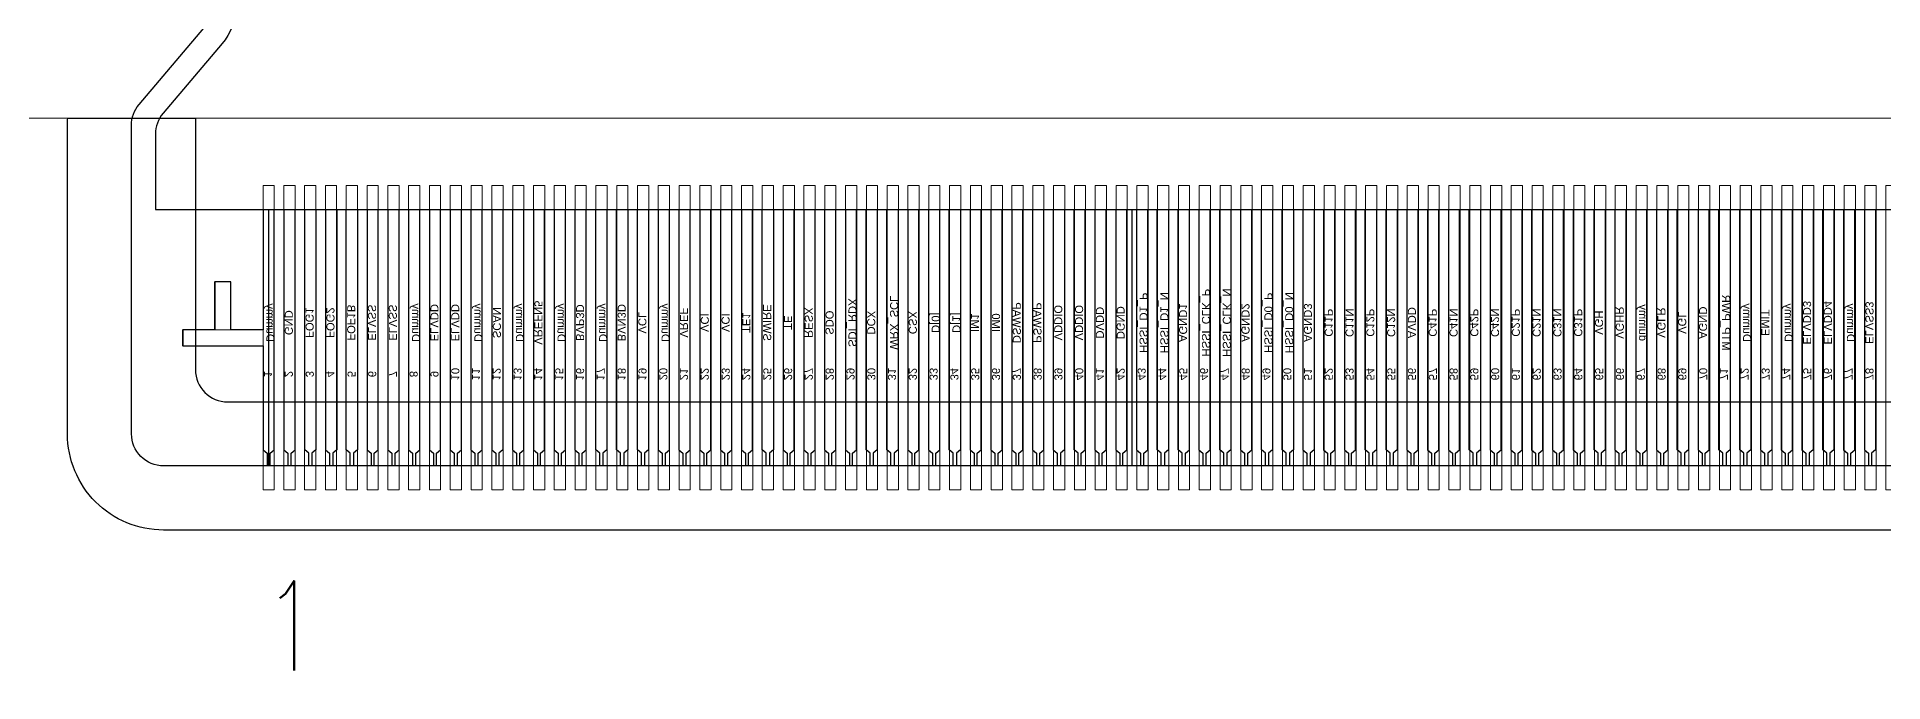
# Model space of a CAD drawing. Header units: millimetres. Extents: x 2678 to 7528, y -1679 to -1155.
# Drawn here: x 3121.75 to 3133.28, y -1293.84 to -1289.82 of the extents above; entities that cross this region are included whole.
import ezdxf
from ezdxf.enums import TextEntityAlignment as Align

# ---------------------------------------------------------------- set-up
doc = ezdxf.new("R2010")
doc.units = ezdxf.units.MM
for name, color, linetype in [('01 Copper', 3, 'Continuous'), ('03 Solder Resist', 6, 'Continuous'), ('06 Cutline', 4, 'Continuous'), ('09 Center_line', 1, 'Continuous'), ('13 OL no.', 190, 'Continuous'), ('14 OL name', 220, 'Continuous'), ('LCM-FPC', 30, 'Continuous')]:
    doc.layers.add(name, color=color, linetype=linetype)
doc.layers.add('Dim', color=3, linetype='Continuous', lineweight=13)
doc.styles.get("Standard").update_dxf_attribs({"font": 'arial.ttf'})
doc.styles.add('W0$08', font='simplex', dxfattribs={"width": 0.75})

# ---------------------------------------------------------------- blocks, each defined once
blk = doc.blocks.new('WQT3T')
at = {"layer": '01 Copper'}
for points in [[(3327.912, -686.519), (3327.912, -688.019), (3327.937, -688.039), (3327.937, -688.119)], [(3327.982, -686.519), (3327.982, -688.019), (3327.957, -688.039), (3327.957, -688.119)], [(3328.067, -688.119), (3328.067, -688.039), (3328.042, -688.019), (3328.042, -686.519)], [(3328.112, -686.519), (3328.112, -688.019), (3328.087, -688.039), (3328.087, -688.119)], [(3328.172, -686.519), (3328.172, -688.019), (3328.197, -688.039), (3328.197, -688.119)], [(3328.217, -688.119), (3328.217, -688.039), (3328.242, -688.019), (3328.242, -686.519)], [(3328.302, -686.519), (3328.302, -688.019), (3328.327, -688.039), (3328.327, -688.119)], [(3328.372, -686.519), (3328.372, -688.019), (3328.347, -688.039), (3328.347, -688.119)], [(3328.457, -688.119), (3328.457, -688.039), (3328.432, -688.019), (3328.432, -686.519)], [(3328.502, -686.519), (3328.502, -688.019), (3328.477, -688.039), (3328.477, -688.119)], [(3328.561, -686.519), (3328.561, -688.019), (3328.586, -688.039), (3328.586, -688.119)], [(3328.631, -686.519), (3328.631, -688.019), (3328.606, -688.039), (3328.606, -688.119)], [(3328.691, -686.519), (3328.691, -688.019), (3328.716, -688.039), (3328.716, -688.119)], [(3328.736, -688.119), (3328.736, -688.039), (3328.761, -688.019), (3328.761, -686.519)], [(3328.821, -686.519), (3328.821, -688.019), (3328.846, -688.039), (3328.846, -688.119)], [(3328.866, -688.119), (3328.866, -688.039), (3328.891, -688.019), (3328.891, -686.519)], [(3328.976, -688.119), (3328.976, -688.039), (3328.951, -688.019), (3328.951, -686.519)], [(3329.021, -686.519), (3329.021, -688.019), (3328.996, -688.039), (3328.996, -688.119)], [(3329.081, -686.519), (3329.081, -688.019), (3329.106, -688.039), (3329.106, -688.119)], [(3329.126, -688.119), (3329.126, -688.039), (3329.151, -688.019), (3329.151, -686.519)], [(3329.236, -688.119), (3329.236, -688.039), (3329.211, -688.019), (3329.211, -686.519)], [(3329.281, -686.519), (3329.281, -688.019), (3329.256, -688.039), (3329.256, -688.119)], [(3329.366, -688.119), (3329.366, -688.039), (3329.341, -688.019), (3329.341, -686.519)], [(3329.411, -686.519), (3329.411, -688.019), (3329.386, -688.039), (3329.386, -688.119)], [(3329.496, -688.119), (3329.496, -688.039), (3329.471, -688.019), (3329.471, -686.519)], [(3329.541, -686.519), (3329.541, -688.019), (3329.516, -688.039), (3329.516, -688.119)], [(3329.601, -686.519), (3329.601, -688.019), (3329.626, -688.039), (3329.626, -688.119)], [(3329.646, -688.119), (3329.646, -688.039), (3329.671, -688.019), (3329.671, -686.519)], [(3329.756, -688.119), (3329.756, -688.039), (3329.731, -688.019), (3329.731, -686.519)], [(3329.801, -686.519), (3329.801, -688.019), (3329.776, -688.039), (3329.776, -688.119)], [(3329.886, -688.119), (3329.886, -688.039), (3329.861, -688.019), (3329.861, -686.519)], [(3329.931, -686.519), (3329.931, -688.019), (3329.906, -688.039), (3329.906, -688.119)], [(3330.016, -688.119), (3330.016, -688.039), (3329.991, -688.019), (3329.991, -686.519)], [(3330.061, -686.519), (3330.061, -688.019), (3330.036, -688.039), (3330.036, -688.119)], [(3330.146, -688.119), (3330.146, -688.039), (3330.121, -688.019), (3330.121, -686.519)], [(3330.191, -686.519), (3330.191, -688.019), (3330.166, -688.039), (3330.166, -688.119)], [(3330.276, -688.119), (3330.276, -688.039), (3330.251, -688.019), (3330.251, -686.519)], [(3330.321, -686.519), (3330.321, -688.019), (3330.296, -688.039), (3330.296, -688.119)], [(3330.381, -686.519), (3330.381, -688.019), (3330.406, -688.039), (3330.406, -688.119)], [(3330.426, -688.119), (3330.426, -688.039), (3330.451, -688.019), (3330.451, -686.519)], [(3330.536, -688.119), (3330.536, -688.039), (3330.511, -688.019), (3330.511, -686.519)], [(3330.581, -686.519), (3330.581, -688.019), (3330.556, -688.039), (3330.556, -688.119)], [(3330.666, -688.119), (3330.666, -688.039), (3330.641, -688.019), (3330.641, -686.519)], [(3330.711, -686.519), (3330.711, -688.019), (3330.686, -688.039), (3330.686, -688.119)], [(3330.796, -688.119), (3330.796, -688.039), (3330.771, -688.019), (3330.771, -686.519)], [(3330.841, -686.519), (3330.841, -688.019), (3330.816, -688.039), (3330.816, -688.119)], [(3330.901, -686.519), (3330.901, -688.019), (3330.926, -688.039), (3330.926, -688.119)], [(3330.946, -688.119), (3330.946, -688.039), (3330.971, -688.019), (3330.971, -686.519)], [(3331.031, -686.519), (3331.031, -688.019), (3331.056, -688.039), (3331.056, -688.119)], [(3331.076, -688.119), (3331.076, -688.039), (3331.101, -688.019), (3331.101, -686.519)], [(3331.186, -688.119), (3331.186, -688.039), (3331.161, -688.019), (3331.161, -686.519)], [(3331.231, -686.519), (3331.231, -688.019), (3331.206, -688.039), (3331.206, -688.119)], [(3331.316, -688.119), (3331.316, -688.039), (3331.291, -688.019), (3331.291, -686.519)], [(3331.361, -686.519), (3331.361, -688.019), (3331.336, -688.039), (3331.336, -688.119)], [(3331.42, -686.519), (3331.42, -688.019), (3331.445, -688.039), (3331.445, -688.119)], [(3331.49, -686.519), (3331.49, -688.019), (3331.465, -688.039), (3331.465, -688.119)], [(3331.55, -686.519), (3331.55, -688.019), (3331.575, -688.039), (3331.575, -688.119)], [(3331.595, -688.119), (3331.595, -688.039), (3331.62, -688.019), (3331.62, -686.519)], [(3331.68, -686.519), (3331.68, -688.019), (3331.705, -688.039), (3331.705, -688.119)], [(3331.725, -688.119), (3331.725, -688.039), (3331.75, -688.019), (3331.75, -686.519)], [(3331.835, -688.119), (3331.835, -688.039), (3331.81, -688.019), (3331.81, -686.519)], [(3331.88, -686.519), (3331.88, -688.019), (3331.855, -688.039), (3331.855, -688.119)], [(3331.94, -686.519), (3331.94, -688.019), (3331.965, -688.039), (3331.965, -688.119)], [(3331.985, -688.119), (3331.985, -688.039), (3332.01, -688.019), (3332.01, -686.519)], [(3332.095, -688.119), (3332.095, -688.039), (3332.07, -688.019), (3332.07, -686.519)], [(3332.14, -686.519), (3332.14, -688.019), (3332.115, -688.039), (3332.115, -688.119)], [(3332.225, -688.119), (3332.225, -688.039), (3332.2, -688.019), (3332.2, -686.519)], [(3332.245, -688.119), (3332.245, -688.039), (3332.27, -688.019), (3332.27, -686.519)], [(3332.33, -686.519), (3332.33, -688.019), (3332.355, -688.039), (3332.355, -688.119)], [(3332.375, -688.119), (3332.375, -688.039), (3332.4, -688.019), (3332.4, -686.519)], [(3332.485, -688.119), (3332.485, -688.039), (3332.46, -688.019), (3332.46, -686.519)], [(3332.53, -686.519), (3332.53, -688.019), (3332.505, -688.039), (3332.505, -688.119)], [(3332.615, -688.119), (3332.615, -688.039), (3332.59, -688.019), (3332.59, -686.519)], [(3332.66, -686.519), (3332.66, -688.019), (3332.635, -688.039), (3332.635, -688.119)], [(3332.745, -688.119), (3332.745, -688.039), (3332.72, -688.019), (3332.72, -686.519)], [(3332.79, -686.519), (3332.79, -688.019), (3332.765, -688.039), (3332.765, -688.119)], [(3332.875, -688.119), (3332.875, -688.039), (3332.85, -688.019), (3332.85, -686.519)], [(3332.895, -688.119), (3332.895, -688.039), (3332.92, -688.019), (3332.92, -686.519)], [(3332.98, -686.519), (3332.98, -688.019), (3333.005, -688.039), (3333.005, -688.119)], [(3333.05, -686.519), (3333.05, -688.019), (3333.025, -688.039), (3333.025, -688.119)], [(3333.135, -688.119), (3333.135, -688.039), (3333.11, -688.019), (3333.11, -686.519)], [(3333.18, -686.519), (3333.18, -688.019), (3333.155, -688.039), (3333.155, -688.119)], [(3333.265, -688.119), (3333.265, -688.039), (3333.24, -688.019), (3333.24, -686.519)], [(3333.31, -686.519), (3333.31, -688.019), (3333.285, -688.039), (3333.285, -688.119)], [(3333.395, -688.119), (3333.395, -688.039), (3333.37, -688.019), (3333.37, -686.519)], [(3333.44, -686.519), (3333.44, -688.019), (3333.415, -688.039), (3333.415, -688.119)], [(3333.525, -688.119), (3333.525, -688.039), (3333.5, -688.019), (3333.5, -686.519)], [(3333.57, -686.519), (3333.57, -688.019), (3333.545, -688.039), (3333.545, -688.119)], [(3333.63, -686.519), (3333.63, -688.019), (3333.655, -688.039), (3333.655, -688.119)], [(3333.675, -688.119), (3333.675, -688.039), (3333.7, -688.019), (3333.7, -686.519)], [(3333.785, -688.119), (3333.785, -688.039), (3333.76, -688.019), (3333.76, -686.519)], [(3333.83, -686.519), (3333.83, -688.019), (3333.805, -688.039), (3333.805, -688.119)], [(3333.915, -688.119), (3333.915, -688.039), (3333.89, -688.019), (3333.89, -686.519)], [(3333.96, -686.519), (3333.96, -688.019), (3333.935, -688.039), (3333.935, -688.119)], [(3334.02, -686.519), (3334.02, -688.019), (3334.045, -688.039), (3334.045, -688.119)], [(3334.065, -688.119), (3334.065, -688.039), (3334.09, -688.019), (3334.09, -686.519)], [(3334.15, -686.519), (3334.15, -688.019), (3334.175, -688.039), (3334.175, -688.119)], [(3334.195, -688.119), (3334.195, -688.039), (3334.22, -688.019), (3334.22, -686.519)], [(3334.304, -688.119), (3334.304, -688.039), (3334.279, -688.019), (3334.279, -686.519)], [(3334.349, -686.519), (3334.349, -688.019), (3334.324, -688.039), (3334.324, -688.119)], [(3334.434, -688.119), (3334.434, -688.039), (3334.409, -688.019), (3334.409, -686.519)], [(3334.479, -686.519), (3334.479, -688.019), (3334.454, -688.039), (3334.454, -688.119)], [(3334.564, -688.119), (3334.564, -688.039), (3334.539, -688.019), (3334.539, -686.519)], [(3334.609, -686.519), (3334.609, -688.019), (3334.584, -688.039), (3334.584, -688.119)], [(3334.694, -688.119), (3334.694, -688.039), (3334.669, -688.019), (3334.669, -686.519)], [(3334.739, -686.519), (3334.739, -688.019), (3334.714, -688.039), (3334.714, -688.119)], [(3334.799, -686.519), (3334.799, -688.019), (3334.824, -688.039), (3334.824, -688.119)], [(3334.844, -688.119), (3334.844, -688.039), (3334.869, -688.019), (3334.869, -686.519)], [(3334.954, -688.119), (3334.954, -688.039), (3334.929, -688.019), (3334.929, -686.519)], [(3334.999, -686.519), (3334.999, -688.019), (3334.974, -688.039), (3334.974, -688.119)], [(3335.084, -688.119), (3335.084, -688.039), (3335.059, -688.019), (3335.059, -686.519)], [(3335.129, -686.519), (3335.129, -688.019), (3335.104, -688.039), (3335.104, -688.119)], [(3335.214, -688.119), (3335.214, -688.039), (3335.189, -688.019), (3335.189, -686.519)], [(3335.259, -686.519), (3335.259, -688.019), (3335.234, -688.039), (3335.234, -688.119)], [(3335.344, -688.119), (3335.344, -688.039), (3335.319, -688.019), (3335.319, -686.519)], [(3335.389, -686.519), (3335.389, -688.019), (3335.364, -688.039), (3335.364, -688.119)], [(3335.579, -686.519), (3335.579, -688.019), (3335.604, -688.039), (3335.604, -688.119)], [(3335.624, -688.119), (3335.624, -688.039), (3335.649, -688.019), (3335.649, -686.519)], [(3335.709, -686.519), (3335.709, -688.019), (3335.734, -688.039), (3335.734, -688.119)], [(3335.754, -688.119), (3335.754, -688.039), (3335.779, -688.019), (3335.779, -686.519)], [(3335.839, -686.519), (3335.839, -688.019), (3335.864, -688.039), (3335.864, -688.119)], [(3335.884, -688.119), (3335.884, -688.039), (3335.909, -688.019), (3335.909, -686.519)], [(3335.994, -688.119), (3335.994, -688.039), (3335.969, -688.019), (3335.969, -686.519)], [(3336.039, -686.519), (3336.039, -688.019), (3336.014, -688.039), (3336.014, -688.119)], [(3336.124, -688.119), (3336.124, -688.039), (3336.099, -688.019), (3336.099, -686.519)], [(3336.169, -686.519), (3336.169, -688.019), (3336.144, -688.039), (3336.144, -688.119)], [(3336.254, -688.119), (3336.254, -688.039), (3336.229, -688.019), (3336.229, -686.519)], [(3336.299, -686.519), (3336.299, -688.019), (3336.274, -688.039), (3336.274, -688.119)], [(3336.384, -688.119), (3336.384, -688.039), (3336.359, -688.019), (3336.359, -686.519)], [(3336.429, -686.519), (3336.429, -688.019), (3336.404, -688.039), (3336.404, -688.119)], [(3336.489, -686.519), (3336.489, -688.019), (3336.514, -688.039), (3336.514, -688.119)], [(3336.559, -686.519), (3336.559, -688.019), (3336.534, -688.039), (3336.534, -688.119)], [(3336.644, -688.119), (3336.644, -688.039), (3336.619, -688.019), (3336.619, -686.519)], [(3336.689, -686.519), (3336.689, -688.019), (3336.664, -688.039), (3336.664, -688.119)], [(3336.774, -688.119), (3336.774, -688.039), (3336.749, -688.019), (3336.749, -686.519)], [(3336.819, -686.519), (3336.819, -688.019), (3336.794, -688.039), (3336.794, -688.119)], [(3336.904, -688.119), (3336.904, -688.039), (3336.879, -688.019), (3336.879, -686.519)], [(3336.949, -686.519), (3336.949, -688.019), (3336.924, -688.039), (3336.924, -688.119)], [(3337.034, -688.119), (3337.034, -688.039), (3337.009, -688.019), (3337.009, -686.519)], [(3337.079, -686.519), (3337.079, -688.019), (3337.054, -688.039), (3337.054, -688.119)], [(3337.163, -688.119), (3337.163, -688.039), (3337.138, -688.019), (3337.138, -686.519)], [(3337.208, -686.519), (3337.208, -688.019), (3337.183, -688.039), (3337.183, -688.119)], [(3337.293, -688.119), (3337.293, -688.039), (3337.268, -688.019), (3337.268, -686.519)], [(3337.338, -686.519), (3337.338, -688.019), (3337.313, -688.039), (3337.313, -688.119)], [(3337.398, -686.519), (3337.398, -688.019), (3337.423, -688.039), (3337.423, -688.119)], [(3337.443, -688.119), (3337.443, -688.039), (3337.468, -688.019), (3337.468, -686.519)], [(3337.528, -686.519), (3337.528, -688.019), (3337.553, -688.039), (3337.553, -688.119)], [(3337.598, -686.519), (3337.598, -688.019), (3337.573, -688.039), (3337.573, -688.119)], [(3337.658, -686.519), (3337.658, -688.019), (3337.683, -688.039), (3337.683, -688.119)], [(3337.703, -688.119), (3337.703, -688.039), (3337.728, -688.019), (3337.728, -686.519)], [(3337.813, -688.119), (3337.813, -688.039), (3337.788, -688.019), (3337.788, -686.519)], [(3337.858, -686.519), (3337.858, -688.019), (3337.833, -688.039), (3337.833, -688.119)], [(3337.943, -688.119), (3337.943, -688.039), (3337.918, -688.019), (3337.918, -686.519)], [(3337.988, -686.519), (3337.988, -687.269), (3338.19, -687.269), (3338.19, -686.969), (3338.29, -686.969), (3338.29, -687.269), (3338.49, -687.269), (3338.49, -687.369), (3337.988, -687.369), (3337.988, -688.019), (3337.963, -688.039), (3337.963, -688.119)]]:
    blk.add_lwpolyline(points, dxfattribs=at)
at = {"layer": '01 Copper', "color": 1}
for points in [[(3335.474, -688.119), (3335.474, -688.039), (3335.449, -688.019), (3335.449, -686.519)], [(3335.519, -686.519), (3335.519, -688.019), (3335.494, -688.039), (3335.494, -688.119)]]:
    blk.add_lwpolyline(points, dxfattribs=at)
at = {"layer": '03 Solder Resist'}
blk.add_lwpolyline([(3337.87, -681.461, 0.081869), (3337.889, -681.574), (3338.149, -682.344, -0.081869), (3338.16, -682.408), (3338.16, -685.256, 0.177691), (3338.243, -685.483), (3338.613, -685.918, -0.177691), (3338.66, -686.048), (3338.66, -686.519), (3326.46, -686.519), (3326.46, -686.048, -0.177691), (3326.508, -685.918), (3326.877, -685.483, 0.177691), (3326.96, -685.256), (3326.96, -682.408, -0.081869), (3326.971, -682.344), (3327.232, -681.574, 0.081869), (3327.25, -681.461), (3327.25, -679.087), (3337.87, -679.087)], format="xyb", close=True, dxfattribs=at)
at = {"layer": '06 Cutline', "linetype": 'Continuous'}
blk.add_lwpolyline([(3326.51, -688.119), (3338.61, -688.119, 0.414214), (3338.81, -687.919), (3338.81, -685.993, 0.177691), (3338.763, -685.863), (3338.358, -685.386, -0.177691), (3338.31, -685.256), (3338.31, -682.383, 0.081869), (3338.299, -682.319), (3338.031, -681.526, -0.081869), (3338.02, -681.461), (3338.02, -679.219, -0.155127), (3338.057, -679.103), (3338.162, -678.955, 0.155127), (3338.199, -678.839), (3338.199, -678.627, 0.414214), (3338.099, -678.527), (3327.022, -678.527, 0.414214)], format="xyb", dxfattribs=at)
at = {"layer": '09 Center_line', "color": 1, "linetype": 'Continuous'}
blk.add_line((3332.56, -686.519), (3332.56, -688.119), dxfattribs=at)
at = {"layer": '09 Center_line'}
blk.add_line((3337.953, -686.519), (3337.953, -688.119), dxfattribs=at)
at = {"layer": '13 OL no.'}
for s, p in [('78', (3327.975, -687.546)), ('77', (3328.105, -687.546)), ('76', (3328.235, -687.546)), ('75', (3328.364, -687.546)), ('74', (3328.495, -687.546)), ('73', (3328.624, -687.546)), ('72', (3328.755, -687.546)), ('71', (3328.885, -687.546)), ('70', (3329.014, -687.546)), ('69', (3329.144, -687.546)), ('68', (3329.274, -687.546)), ('67', (3329.404, -687.546)), ('66', (3329.534, -687.546)), ('65', (3329.664, -687.546)), ('64', (3329.794, -687.546)), ('63', (3329.924, -687.546)), ('62', (3330.054, -687.546)), ('61', (3330.184, -687.546)), ('60', (3330.314, -687.546)), ('59', (3330.444, -687.546)), ('58', (3330.574, -687.546)), ('57', (3330.703, -687.546)), ('56', (3330.834, -687.546)), ('55', (3330.963, -687.546)), ('54', (3331.093, -687.546)), ('53', (3331.224, -687.546)), ('52', (3331.354, -687.546)), ('51', (3331.483, -687.546)), ('50', (3331.613, -687.546)), ('49', (3331.743, -687.546)), ('48', (3331.873, -687.546)), ('47', (3332.004, -687.546)), ('46', (3332.133, -687.546)), ('45', (3332.263, -687.546)), ('44', (3332.394, -687.546)), ('43', (3332.523, -687.546)), ('42', (3332.654, -687.546)), ('41', (3332.784, -687.546)), ('40', (3332.913, -687.546)), ('39', (3333.043, -687.546)), ('38', (3333.173, -687.546)), ('37', (3333.303, -687.546)), ('36', (3333.433, -687.546)), ('35', (3333.563, -687.546)), ('34', (3333.693, -687.546)), ('33', (3333.823, -687.546)), ('32', (3333.953, -687.546)), ('31', (3334.083, -687.546)), ('30', (3334.212, -687.546)), ('29', (3334.342, -687.546)), ('28', (3334.472, -687.546)), ('27', (3334.603, -687.546)), ('26', (3334.732, -687.546)), ('25', (3334.862, -687.546)), ('24', (3334.993, -687.546)), ('23', (3335.122, -687.546)), ('22', (3335.253, -687.546)), ('21', (3335.383, -687.546)), ('20', (3335.512, -687.546)), ('19', (3335.642, -687.546)), ('18', (3335.772, -687.546)), ('17', (3335.903, -687.546)), ('16', (3336.032, -687.546)), ('15', (3336.162, -687.546)), ('14', (3336.293, -687.546)), ('13', (3336.422, -687.546)), ('12', (3336.553, -687.546)), ('11', (3336.682, -687.546)), ('10', (3336.812, -687.546)), ('9', (3336.942, -687.546)), ('8', (3337.072, -687.546)), ('7', (3337.201, -687.546)), ('6', (3337.331, -687.546)), ('5', (3337.46, -687.546)), ('4', (3337.592, -687.546)), ('3', (3337.721, -687.546)), ('2', (3337.852, -687.546)), ('1', (3337.982, -687.546))]:
    blk.add_text(s, height=0.05, rotation=90, dxfattribs=at).set_placement(p, align=Align.CENTER)
at = {"layer": '14 OL name'}
for s, p in [('MTP_PWR', (3328.871, -687.225)), ('HSSI_D0_N', (3331.601, -687.225)), ('HSSI_D0_P', (3331.731, -687.225)), ('HSSI_CLK_N', (3331.991, -687.225)), ('HSSI_CLK_P', (3332.121, -687.225)), ('HSSI_D1_N', (3332.381, -687.225)), ('HSSI_D1_P', (3332.511, -687.225)), ('WRX_SCL', (3334.07, -687.225)), ('SDI_RDX', (3334.33, -687.225)), ('ELVSS3', (3327.975, -687.225)), ('Dummy', (3328.091, -687.225)), ('ELVDD4', (3328.235, -687.225)), ('ELVDD3', (3328.365, -687.225)), ('Dummy', (3328.48, -687.225)), ('EMIT', (3328.625, -687.225)), ('Dummy', (3328.74, -687.225)), ('AGND', (3329.015, -687.225)), ('VGL', (3329.145, -687.225)), ('VGLR', (3329.275, -687.225)), ('dummy', (3329.39, -687.225)), ('VGHR', (3329.535, -687.225)), ('VGH', (3329.665, -687.225)), ('C31P', (3329.795, -687.225)), ('C31N', (3329.925, -687.225)), ('C21N', (3330.055, -687.225)), ('C21P', (3330.185, -687.225)), ('C42N', (3330.315, -687.225)), ('C42P', (3330.444, -687.225)), ('C41N', (3330.574, -687.225)), ('C41P', (3330.704, -687.225)), ('AVDD', (3330.834, -687.225)), ('C12N', (3330.964, -687.225)), ('C12P', (3331.094, -687.225)), ('C11N', (3331.224, -687.225)), ('C11P', (3331.354, -687.225)), ('AGND3', (3331.484, -687.225)), ('AGND2', (3331.874, -687.225)), ('AGND1', (3332.264, -687.225)), ('DGND', (3332.654, -687.225)), ('DVDD', (3332.784, -687.225)), ('VDDIO', (3332.914, -687.225)), ('VDDIO', (3333.044, -687.225)), ('PSWAP', (3333.174, -687.225)), ('DSWAP', (3333.303, -687.225)), ('IM0', (3333.433, -687.225)), ('IM1', (3333.564, -687.225)), ('D[1]', (3333.68, -687.225)), ('D[0]', (3333.81, -687.225)), ('CSX', (3333.953, -687.225)), ('DCX', (3334.213, -687.225)), ('SDO', (3334.473, -687.225)), ('RESX', (3334.603, -687.225)), ('TE', (3334.733, -687.225)), ('SWIRE', (3334.863, -687.225)), ('TE1', (3334.993, -687.225)), ('VCI', (3335.123, -687.225)), ('VCI', (3335.253, -687.225)), ('VREF', (3335.383, -687.225)), ('Dummy', (3335.498, -687.225)), ('VCL', (3335.643, -687.225)), ('BVN3D', (3335.772, -687.225)), ('Dummy', (3335.888, -687.225)), ('BVP3D', (3336.032, -687.225)), ('Dummy', (3336.148, -687.225)), ('VREFN5', (3336.292, -687.225)), ('Dummy', (3336.408, -687.225)), ('SCAN', (3336.552, -687.225)), ('Dummy', (3336.668, -687.225)), ('ELVDD', (3336.812, -687.225)), ('ELVDD', (3336.942, -687.225)), ('Dummy', (3337.057, -687.225)), ('ELVSS', (3337.202, -687.225)), ('ELVSS', (3337.332, -687.225)), ('FOF1B', (3337.462, -687.225)), ('FOG2', (3337.592, -687.225)), ('FOG1', (3337.722, -687.225)), ('GND', (3337.852, -687.225)), ('Dummy', (3337.967, -687.225))]:
    blk.add_text(s, height=0.05, rotation=90, dxfattribs=at).set_placement(p, align=Align.CENTER)
blk = doc.blocks.new('*U75')
at = {"layer": 'LCM-FPC', "color": 1, "lineweight": 5}
blk.add_lwpolyline([(-0.035, 0.95), (0.035, 0.95), (0.035, -0.95), (-0.035, -0.95)], close=True, dxfattribs=at)
blk = doc.blocks.new('*U76')
at = {"color": 0, "linetype": 'ByBlock', "lineweight": -2}
for p in [(0, 0), (0.13, 0), (0.26, 0), (0.39, 0), (0.52, 0), (0.65, 0), (0.78, 0), (0.91, 0), (1.04, 0), (1.17, 0), (1.3, 0), (1.43, 0), (1.56, 0), (1.69, 0), (1.82, 0), (1.95, 0), (2.08, 0), (2.21, 0), (2.34, 0), (2.47, 0), (2.6, 0), (2.73, 0), (2.86, 0), (2.99, 0), (3.12, 0), (3.25, 0), (3.38, 0), (3.51, 0), (3.64, 0), (3.77, 0), (3.9, 0), (4.03, 0), (4.16, 0), (4.29, 0), (4.42, 0), (4.55, 0), (4.68, 0), (4.81, 0), (4.94, 0), (5.07, 0), (5.2, 0), (5.33, 0), (5.46, 0), (5.59, 0), (5.72, 0), (5.85, 0), (5.98, 0), (6.11, 0), (6.24, 0), (6.37, 0), (6.5, 0), (6.63, 0), (6.76, 0), (6.89, 0), (7.02, 0), (7.15, 0), (7.28, 0), (7.41, 0), (7.54, 0), (7.67, 0), (7.8, 0), (7.93, 0), (8.06, 0), (8.19, 0), (8.32, 0), (8.45, 0), (8.58, 0), (8.71, 0), (8.84, 0), (8.97, 0), (9.1, 0), (9.23, 0), (9.36, 0), (9.49, 0), (9.62, 0), (9.75, 0), (9.88, 0), (10.01, 0), (10.14, 0), (10.27, 0), (10.4, 0), (10.53, 0), (10.66, 0), (10.79, 0)]:
    blk.add_blockref('*U75', p, dxfattribs=at)

msp = doc.modelspace()

# ---------------------------------------------------------------- linework, layer by layer
at = {"linetype": 'Continuous'}
msp.add_lwpolyline([(3122.7386, -1290.3218), (3122.7386, -1291.8934, 0.4142136), (3122.9386, -1292.0934), (3134.2386, -1292.0934, 0.4142136), (3134.4386, -1291.8934), (3134.4386, -1290.3218), (3135.2369, -1290.3218, -0.0187491), (3135.2386, -1290.3668), (3135.2386, -1292.2934, -0.4142136), (3134.6386, -1292.8934), (3122.5386, -1292.8934, -0.4142136), (3121.9386, -1292.2934), (3121.9386, -1290.3668, -0.0187491), (3121.9403, -1290.3218)], format="xyb", close=True, dxfattribs=at)
at = {"layer": 'LCM-FPC', "lineweight": 5}
msp.add_lwpolyline([(3123.5879, -1309.042, -0.4142136), (3124.0879, -1309.542), (3124.0879, -1327.307, -0.4142136), (3123.5879, -1327.801), (3123.0879, -1327.801, 0.4142136), (3122.5879, -1328.301), (3122.5879, -1331.101, 0.4142136), (3123.0879, -1331.601), (3130.0879, -1331.601, 0.4142136), (3130.5879, -1331.101), (3130.5879, -1328.301, 0.4142136), (3130.0879, -1327.801), (3129.5879, -1327.801, -0.4142136), (3129.0879, -1327.307), (3129.0879, -1309.542, -0.4142136), (3129.5879, -1309.042), (3142.353, -1309.042, 0.4142399), (3142.853, -1308.5419), (3142.8515, -1290.8218, 0.4141872), (3142.3515, -1290.3218), (3114.9279, -1290.3218, 0.4142136), (3114.4279, -1290.8218), (3114.4279, -1308.542, 0.4142136), (3114.9279, -1309.042)], format="xyb", close=True, dxfattribs=at)
at = {"layer": 'LCM-FPC', "color": 1, "lineweight": 5}
for points in [[(3122.8583, -1291.3434), (3122.9583, -1291.3434), (3122.9583, -1291.6434), (3122.8583, -1291.6434)], [(3122.6583, -1291.6434), (3123.1605, -1291.6434), (3123.1605, -1291.7434), (3122.6583, -1291.7434)]]:
    msp.add_lwpolyline(points, close=True, dxfattribs=at)

# ---------------------------------------------------------------- block references
at = {"color": 42}
msp.add_blockref('*U76', (3123.1955, -1291.6934), dxfattribs=at)
at = {"layer": 'Dim', "color": 42, "xscale": -1}
msp.add_blockref('WQT3T', (6461.1487, -604.3741), dxfattribs=at)

# ---------------------------------------------------------------- texts
at = {"color": 1, "style": 'W0$08', "width": 0.75}
msp.add_text('1', height=0.56, dxfattribs=at).set_placement((3123.1568, -1293.7713))

doc.saveas('drawing.dxf')
